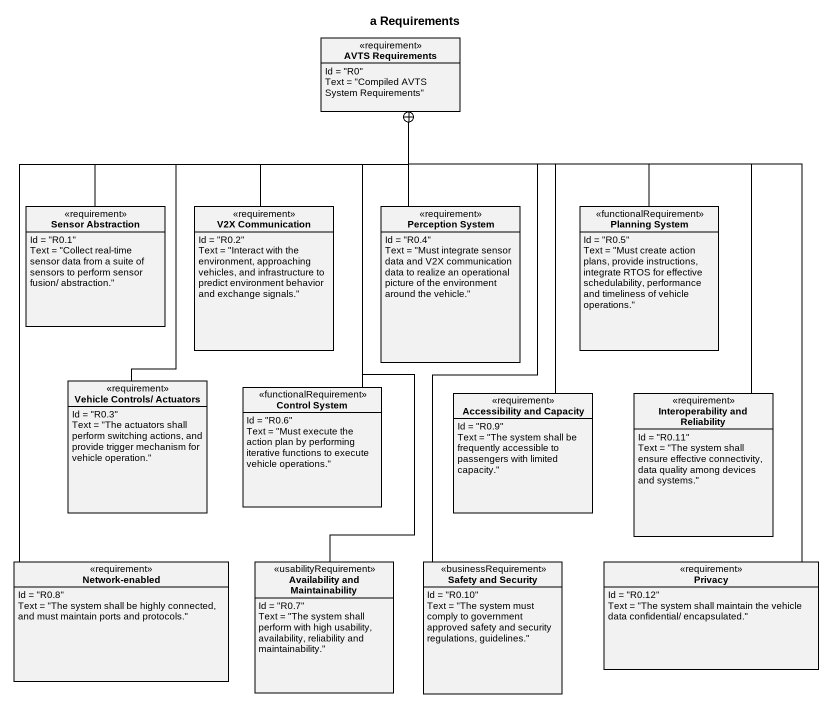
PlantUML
@startuml
title a Requirements
hide circle
hide empty members
class "AVTS Requirements" as AVTS_Requirements <<requirement>> {
  Id = "R0"
  Text = "Compiled AVTS System Requirements"
}
class "Sensor Abstraction" as Sensor_Abstraction <<requirement>> {
  Id = "R0.1"
  Text = "Collect real-time sensor data from a suite of sensors to perform sensor fusion/ abstraction."
}
class "V2X Communication" as V2X_Communication <<requirement>> {
  Id = "R0.2"
  Text = "Interact with the environment, approaching vehicles, and infrastructure to predict environment behavior and exchange signals."
}
class "Perception System" as Perception_System <<requirement>> {
  Id = "R0.4"
  Text = "Must integrate sensor data and V2X communication data to realize an operational picture of the environment around the vehicle."
}
class "Planning System" as Planning_System <<functionalRequirement>> {
  Id = "R0.5"
  Text = "Must create action plans, provide instructions, integrate RTOS for effective schedulability, performance and timeliness of vehicle operations."
}
class "Vehicle Controls/ Actuators" as Vehicle_Controls_Actuators <<requirement>> {
  Id = "R0.3"
  Text = "The actuators shall perform switching actions, and provide trigger mechanism for vehicle operation."
}
class "Control System" as Control_System <<functionalRequirement>> {
  Id = "R0.6"
  Text = "Must execute the action plan by performing iterative functions to execute vehicle operations."
}
class "Accessibility and Capacity" as Accessibility_and_Capacity <<requirement>> {
  Id = "R0.9"
  Text = "The system shall be frequently accessible to passengers with limited capacity."
}
class "Interoperability and Reliability" as Interoperability_and <<requirement>> {
  Id = "R0.11"
  Text = "The system shall ensure effective connectivity, data quality among devices and systems."
}
class "Network-enabled" as Network_enabled <<requirement>> {
  Id = "R0.8"
  Text = "The system shall be highly connected, and must maintain ports and protocols."
}
class "Availability and Maintainability" as Availability_and <<usabilityRequirement>> {
  Id = "R0.7"
  Text = "The system shall perform with high usability, availability, reliability and maintainability."
}
class "Safety and Security" as Safety_and_Security <<businessRequirement>> {
  Id = "R0.10"
  Text = "The system must comply to government approved safety and security regulations, guidelines."
}
class Privacy <<requirement>> {
  Id = "R0.12"
  Text = "The system shall maintain the vehicle data confidential/ encapsulated."
}
Sensor_Abstraction -up-+ AVTS_Requirements
V2X_Communication -up-+ AVTS_Requirements
Perception_System -up-+ AVTS_Requirements
Planning_System -up-+ AVTS_Requirements
Vehicle_Controls_Actuators -up-+ AVTS_Requirements
Control_System -up-+ AVTS_Requirements
Accessibility_and_Capacity -up-+ AVTS_Requirements
Interoperability_and -up-+ AVTS_Requirements
Network_enabled -up-+ AVTS_Requirements
Availability_and -up-+ AVTS_Requirements
Safety_and_Security -up-+ AVTS_Requirements
Privacy -up-+ AVTS_Requirements
@enduml
